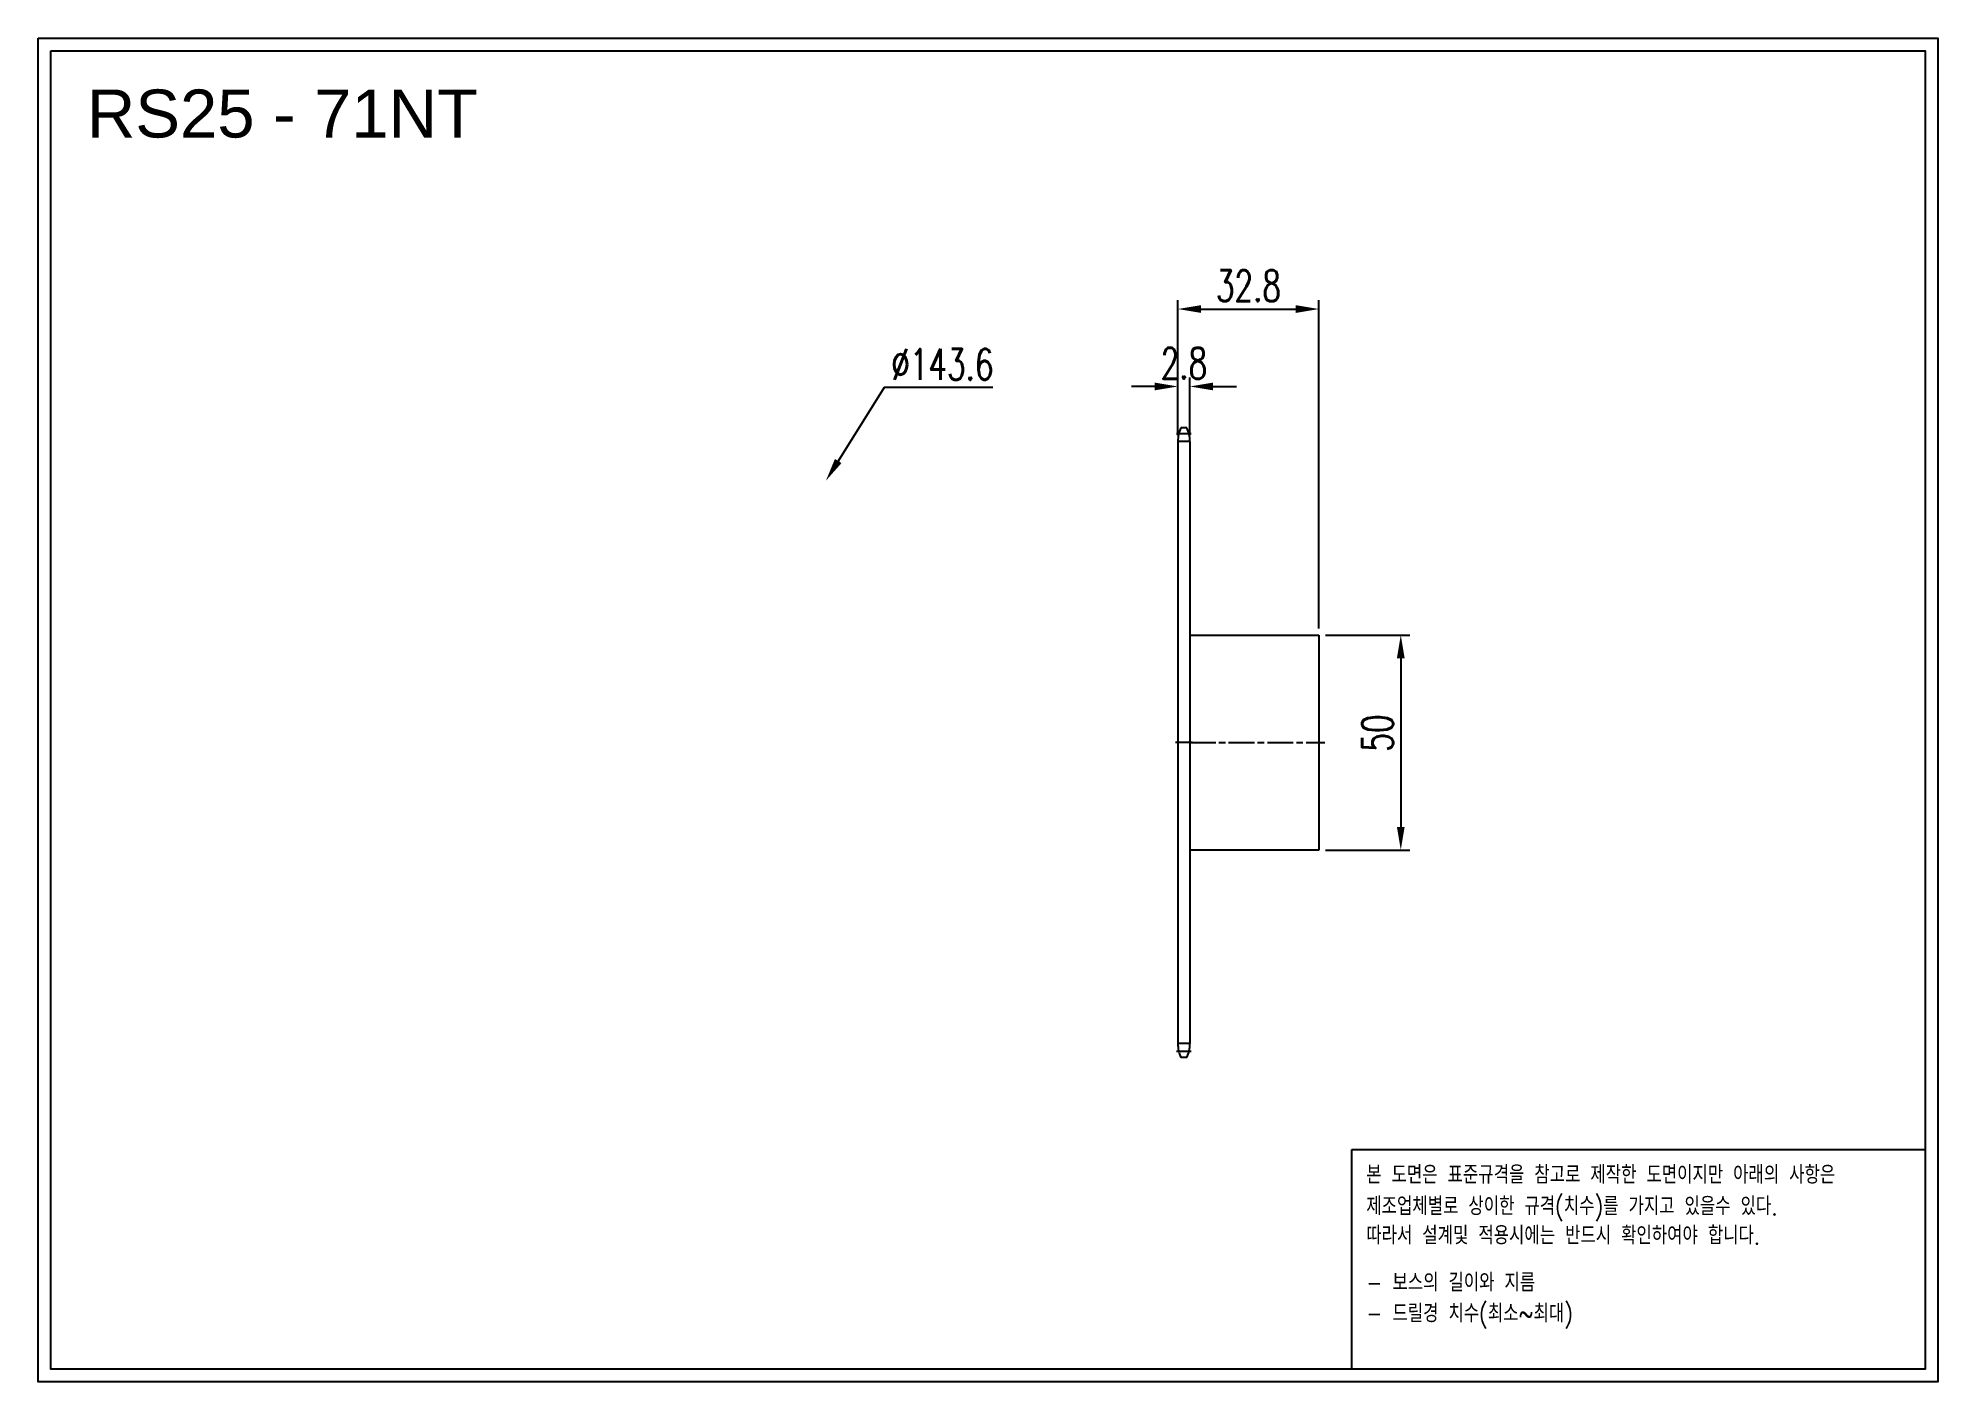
# Model space of a CAD drawing. Header units: millimetres. Extents: x -67866 to -67424, y 2828 to 3140.
import ezdxf

# ---------------------------------------------------------------- set-up
doc = ezdxf.new("R2010")
doc.units = ezdxf.units.MM
for name, pattern in [('AM_ISO02W050', [7.5, 6, -1.5]), ('AM_ISO02W050x2', [3.75, 3, -0.75]), ('AM_ISO08W050', [18, 12, -1.5, 3, -1.5]), ('AM_ISO08W050x2', [9, 6, -0.75, 1.5, -0.75])]:
    doc.linetypes.add(name, pattern=pattern)
for name, color, linetype, lineweight in [('AM_3N', 6, 'AM_ISO02W050', 25), ('AM_7', 4, 'AM_ISO08W050', 25), ('AM_7N', 4, 'AM_ISO08W050', 25)]:
    doc.layers.add(name, color=color, linetype=linetype, lineweight=lineweight)
doc.layers.add('S-DIM', color=7, linetype='Continuous')
doc.styles.add('HAN', font='ROMANS.shx', dxfattribs={"width": 0.7, "bigfont": 'whgtxt.shx'})
doc.styles.add('HSG', font='SIMPLEX.shx', dxfattribs={"width": 0.7, "bigfont": 'HSG.shx'})
doc.styles.get("Standard").update_dxf_attribs({"font": 'arial.ttf'})
doc.dimstyles.new('APP16', dxfattribs={"dimscale": 3, "dimtxt": 2.4, "dimasz": 1.8, "dimexe": 0.7, "dimexo": 0.5, "dimgap": 0.6, "dimtad": 1, "dimtoh": 1, "dimdec": 1, "dimrnd": 0.01, "dimzin": 9, "dimdsep": 46, "dimtxsty": 'HSG', "dimcen": 0, "dimclrd": 1, "dimclre": 1, "dimclrt": 256, "dimazin": 2, "dimtp": 1, "dimtm": 1, "dimtfac": 0.5, "dimtdec": 1, "dimtofl": 0, "dimtmove": 0, "dimatfit": 3, "dimfxl": 0, "dimtvp": 1, "dimtolj": 2, "dimlwd": -1, "dimlwe": -1, "dimarcsym": 0})

# ---------------------------------------------------------------- blocks, each defined once
blk = doc.blocks.new('*D2')
at = {"layer": 'Defpoints', "color": 0, "transparency": 16777216}
for p in [(-67567.7, 3001.73), (-67567.7, 2951.73), (-67548.67, 2951.73)]:
    blk.add_point(p, dxfattribs=at)
at = {"layer": 'S-DIM', "color": 1, "transparency": 16777216}
for p, q in [((-67566.2, 3001.73), (-67546.57, 3001.73)), ((-67548.67, 2996.33), (-67548.67, 2957.13)), ((-67566.2, 2951.73), (-67546.57, 2951.73))]:
    blk.add_line(p, q, dxfattribs=at)
for points in [[(-67549.57, 2996.33), (-67547.77, 2996.33), (-67548.67, 3001.73)], [(-67549.57, 2957.13), (-67547.77, 2957.13), (-67548.67, 2951.73)]]:
    blk.add_solid(points, dxfattribs=at)
at = {"layer": 'S-DIM', "transparency": 16777216, "insert": (-67554.07, 2978.94), "char_height": 7.2, "attachment_point": 5, "rotation": 90, "style": 'HSG'}
blk.add_mtext('\\A2;50', dxfattribs=at)
blk = doc.blocks.new('fuyjgdhj')
for p, q in [((-66198.52, 424.71), (-66168.52, 424.71)), ((-66168.52, 424.71), (-66168.52, 374.71)), ((-66168.52, 374.71), (-66198.52, 374.71))]:
    blk.add_line(p, q)
at = {"layer": 'AM_7N', "linetype": 'AM_ISO08W050x2'}
blk.add_line((-66198.52, 399.71), (-66167.17, 399.71), dxfattribs=at)
blk = doc.blocks.new('*D3')
at = {"layer": 'Defpoints', "color": 0, "transparency": 16777216}
for p in [(-67682.35, 3037.6), (-67758.44, 2915.87)]:
    blk.add_point(p, dxfattribs=at)
at = {"layer": 'S-DIM', "color": 1, "transparency": 16777216}
for p, q in [((-67668.82, 3059.24), (-67679.49, 3042.17)), ((-67643.5, 3059.24), (-67668.82, 3059.24))]:
    blk.add_line(p, q, dxfattribs=at)
blk.add_solid([(-67680.25, 3042.65), (-67678.72, 3041.7), (-67682.35, 3037.6)], dxfattribs=at)
at = {"layer": 'S-DIM', "transparency": 16777216, "insert": (-67655.26, 3064.64), "char_height": 7.2, "attachment_point": 5, "style": 'HSG'}
blk.add_mtext('\\A2;∅143.6', dxfattribs=at)
blk = doc.blocks.new('*D4')
at = {"layer": 'Defpoints', "color": 0, "transparency": 16777216}
for p in [(-67597.7, 3059.5), (-67600.5, 3046.71), (-67597.7, 3046.71)]:
    blk.add_point(p, dxfattribs=at)
at = {"layer": 'S-DIM', "color": 1, "transparency": 16777216}
for p, q in [((-67605.9, 3059.5), (-67611.3, 3059.5)), ((-67600.5, 3048.21), (-67600.5, 3061.6)), ((-67597.7, 3048.21), (-67597.7, 3061.6)), ((-67592.3, 3059.5), (-67586.9, 3059.5))]:
    blk.add_line(p, q, dxfattribs=at)
for points in [[(-67605.9, 3060.4), (-67605.9, 3058.6), (-67600.5, 3059.5)], [(-67592.3, 3060.4), (-67592.3, 3058.6), (-67597.7, 3059.5)]]:
    blk.add_solid(points, dxfattribs=at)
at = {"layer": 'S-DIM', "transparency": 16777216, "insert": (-67599.1, 3064.9), "char_height": 7.2, "attachment_point": 5, "style": 'HSG'}
blk.add_mtext('\\A2;2.8', dxfattribs=at)
blk = doc.blocks.new('*D5')
at = {"layer": 'Defpoints', "color": 0, "transparency": 16777216}
for p in [(-67567.7, 3077.5), (-67600.5, 3046.71), (-67567.7, 3001.73)]:
    blk.add_point(p, dxfattribs=at)
at = {"layer": 'S-DIM', "color": 1, "transparency": 16777216}
for p, q in [((-67600.5, 3048.21), (-67600.5, 3079.6)), ((-67567.7, 3003.23), (-67567.7, 3079.6)), ((-67595.1, 3077.5), (-67573.1, 3077.5))]:
    blk.add_line(p, q, dxfattribs=at)
for points in [[(-67595.1, 3078.4), (-67595.1, 3076.6), (-67600.5, 3077.5)], [(-67573.1, 3078.4), (-67573.1, 3076.6), (-67567.7, 3077.5)]]:
    blk.add_solid(points, dxfattribs=at)
at = {"layer": 'S-DIM', "transparency": 16777216, "insert": (-67584.1, 3082.9), "char_height": 7.2, "attachment_point": 5, "style": 'HSG'}
blk.add_mtext('\\A2;32.8', dxfattribs=at)
blk = doc.blocks.new('notice1')
at = {"color": 4}
blk.add_lwpolyline([(-22142.12, 1735.9), (-22053.8, 1735.9), (-22053.8, 1702.07), (-22142.12, 1702.07)], close=True, dxfattribs=at)
at = {"color": 4, "style": 'HAN', "width": 0.8}
for s, p in [('본 도면은 표준규격을 참고로 제작한 도면이지만 아래의 사항은', (-22139.9, 1730.62)), ('제조업체별로 상이한 규격(치수)를 가지고 있을수 있다.', (-22139.9, 1725.78)), ('따라서 설계및 적용시에는 반드시 확인하여야 합니다.', (-22139.9, 1721.28)), ('- 보스의 길이와 지름', (-22139.9, 1714.03)), ('- 드릴경 치수(최소~최대)', (-22139.9, 1709.27))]:
    blk.add_text(s, height=2.7949, dxfattribs=at).set_placement(p)

msp = doc.modelspace()

# ---------------------------------------------------------------- linework, layer by layer
for p, q in [((-67598.41, 3049.91), (-67599.8, 3049.91)), ((-67600.5, 3046.71), (-67600.5, 2906.75)), ((-67597.7, 3046.71), (-67597.7, 2906.75)), ((-67598.41, 2903.55), (-67599.8, 2903.55))]:
    msp.add_line(p, q)
for points in [[(-67865.56, 3140.5), (-67423.75, 3140.5), (-67423.75, 2828.1), (-67865.56, 2828.1)], [(-67862.59, 3137.52), (-67426.72, 3137.52), (-67426.72, 2831.08), (-67862.59, 2831.08)]]:
    msp.add_lwpolyline(points, close=True)
for centre, start, end in [((-67592.9, 3046.71), 155.0989, 180), ((-67605.3, 3046.71), 0, 24.9011), ((-67592.9, 2906.75), 180, 204.9011), ((-67605.3, 2906.75), 335.0989, 0)]:
    msp.add_arc(centre, 7.6, start, end)
at = {"layer": 'AM_3N', "linetype": 'AM_ISO02W050x2'}
for p, q in [((-67597.7, 3046.71), (-67600.5, 3046.71)), ((-67597.7, 2906.75), (-67600.5, 2906.75))]:
    msp.add_line(p, q, dxfattribs=at)
at = {"layer": 'AM_7', "linetype": 'AM_ISO08W050x2'}
for p, q in [((-67597.43, 3048.51), (-67600.81, 3048.51)), ((-67597.12, 2976.73), (-67601.08, 2976.73)), ((-67597.43, 2904.95), (-67600.81, 2904.95))]:
    msp.add_line(p, q, dxfattribs=at)

# ---------------------------------------------------------------- block references
msp.add_blockref('fuyjgdhj', (-1399.18, 2577.02))
at = {"xscale": 1.5095808, "yscale": 1.5095808, "zscale": 1.5095808}
msp.add_blockref('notice1', (-34134.73, 261.67), dxfattribs=at)

# ---------------------------------------------------------------- texts
msp.add_text('RS25 - 71NT', height=11.157).set_placement((-67854.19, 3117.37))

# ---------------------------------------------------------------- dimensions: what is measured, and where the dimension line sits
at = {"layer": 'S-DIM'}
dim = msp.add_linear_dim(base=(-67567.7, 3077.5), p1=(-67600.5, 3046.71), p2=(-67567.7, 3001.73), dimstyle='APP16', dxfattribs=at)
dim.commit()
dim.dimension.update_dxf_attribs({"geometry": '*D5', "text_midpoint": (-67584.1, 3082.9)})
dim = msp.add_diameter_dim_2p(p1=(-67758.44, 2915.87), p2=(-67682.35, 3037.6), dimstyle='APP16', dxfattribs=at)
dim.commit()
dim.dimension.update_dxf_attribs({"geometry": '*D3', "text_midpoint": (-67655.26, 3059.24), "dimtype": 131})
dim = msp.add_linear_dim(base=(-67597.7, 3059.5), p1=(-67600.5, 3046.71), p2=(-67597.7, 3046.71), dimstyle='APP16', dxfattribs=at)
dim.commit()
dim.dimension.update_dxf_attribs({"geometry": '*D4', "text_midpoint": (-67599.1, 3059.5), "dimtype": 128})
dim = msp.add_linear_dim(base=(-67548.67, 2951.73), p1=(-67567.7, 3001.73), p2=(-67567.7, 2951.73), angle=90, dimstyle='APP16', dxfattribs=at)
dim.commit()
dim.dimension.update_dxf_attribs({"geometry": '*D2', "text_midpoint": (-67548.67, 2978.94), "dimtype": 128})

doc.saveas('drawing.dxf')
